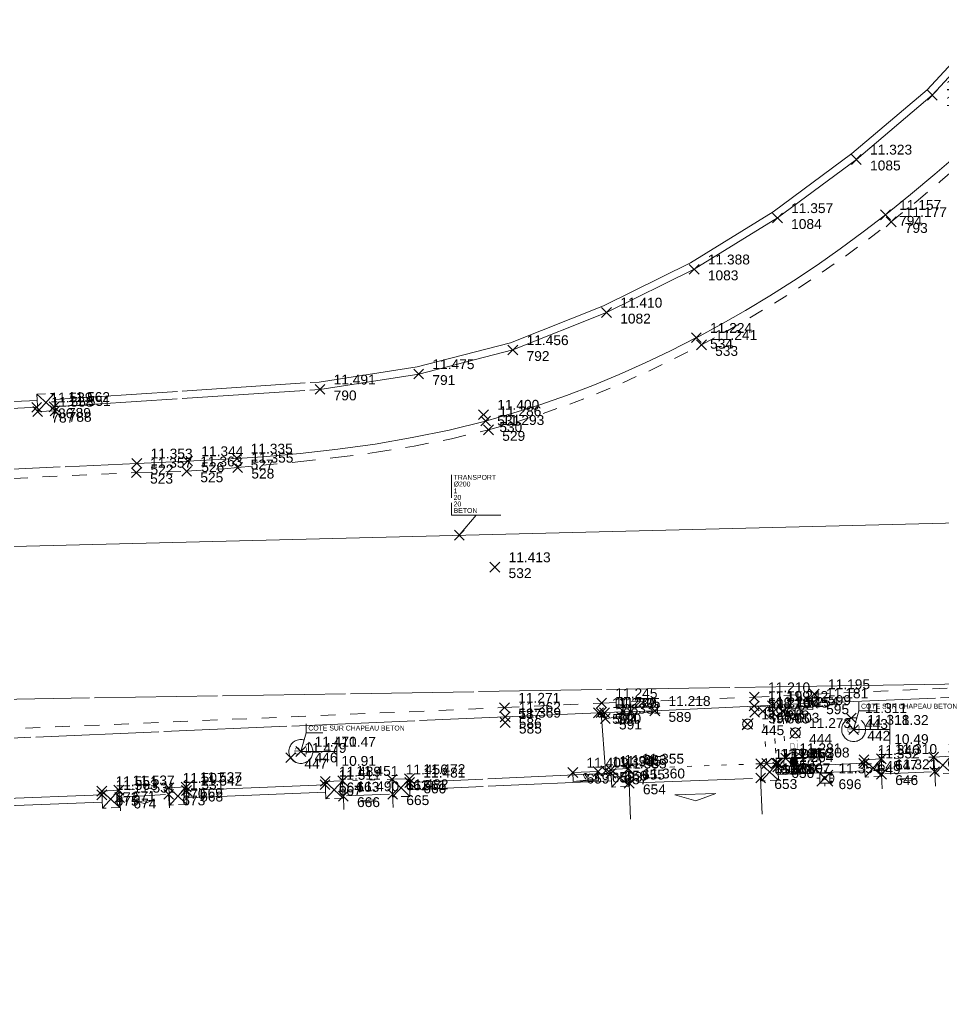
# Model space of a CAD drawing. Header units: metres. Extents: x 1224602 to 1224842, y 7187490 to 7187733.
# Drawn here: x 1224687.43 to 1224706.18, y 7187587.78 to 7187607.96 of the extents above; entities that cross this region are included whole.
import ezdxf
from ezdxf.enums import TextEntityAlignment as Align

# ---------------------------------------------------------------- set-up
doc = ezdxf.new("R2010")
doc.units = ezdxf.units.M
doc.header["$PDMODE"] = 3
doc.header["$PDSIZE"] = 0.1
for name, pattern in [('LL_0822', [2.5, 2.5, 0]), ('LL_0824', [0.35, 0.1, -0.25]), ('LL_0827', [0.2, 0.1, -0.1]), ('LL_0829', [0.6, 0.3, -0.3]), ('SL_1146', [2.5, 2.5, 0]), ('Socle_Continu', [2.5, 2.5, 0]), ('YL_2901', [2.5, 2.5, 0])]:
    doc.linetypes.add(name, pattern=pattern)
for name, color, linetype, lineweight in [('CLOTU_SCS', 212, 'Socle_Continu', 13), ('EAUPO_SCS', 140, 'Socle_Continu', 13), ('ELECT_SCS', 1, 'Socle_Continu', 13), ('GAZFL_SCS', 40, 'Socle_Continu', 13), ('SIGTA_SCI', 7, 'Socle_Continu', 13), ('SIGTM_SCI', 1, 'Socle_Continu', 13), ('SIGTO_SCI', 255, 'Socle_Continu', 13), ('VOIRI_SCS', 7, 'Socle_Continu', 13)]:
    doc.layers.add(name, color=color, linetype=linetype, lineweight=lineweight)
for name, color, linetype, lineweight, true_color in [('EAUPL_SCS', 5, 'Socle_Continu', 13, 0x0000ff), ('EAUUS_PSI', 7, 'Socle_Continu', 13, 0x7f3f00), ('EAUUS_SCI', 7, 'Socle_Continu', 13, 0x7f3f00), ('EAUUS_SCS', 7, 'Socle_Continu', 13, 0x7f3f00), ('EAUUS_SCT', 7, 'Socle_Continu', 13, 0x7f3f00), ('SIGTS_PSS', 7, 'Socle_Continu', 13, 0x9966cc)]:
    doc.layers.add(name, color=color, linetype=linetype, lineweight=lineweight, true_color=true_color)
doc.styles.add('Reseaux', font='arial.ttf')
doc.styles.get("Standard").update_dxf_attribs({"font": 'arial.ttf'})
doc.styles.add('Style_2', font='WINGDNG3.TTF')
doc.linetypes.add('BL_0068', pattern='A,0.508,-0.254,["}",Style_2,S=0.254,R=0,X=-0.2,Y=-0.12],0.254', length=1.016)
doc.linetypes.add('CL_0181', pattern='A,3,-0.15,0.4,-0.381,["eu",Standard,S=0.254,R=0,X=-0.2,Y=-0.1],-0.381,0.4,-0.15', length=4.862)

# ---------------------------------------------------------------- blocks, each defined once
blk = doc.blocks.new('YP_1521')
at = {"layer": 'SIGTO_SCI', "color": 7, "linetype": 'Socle_Continu'}
blk.add_point((0, 0), dxfattribs=at)
at = {"layer": 'SIGTA_SCI', "linetype": 'Socle_Continu'}
blk.add_attdef('ALT', (0.278, 0.099), '', height=0.2, dxfattribs=at)
at = {"layer": 'SIGTA_SCI', "linetype": 'Socle_Continu', "flags": 9}
blk.add_attdef('CALQUE_ALT', (1.69, -1.18), '', height=0.2, dxfattribs=at)
at = {"layer": 'SIGTM_SCI', "linetype": 'Socle_Continu'}
blk.add_attdef('MAT', (0.278, -0.223), '', height=0.2, dxfattribs=at)
at = {"layer": 'SIGTM_SCI', "linetype": 'Socle_Continu', "flags": 9}
blk.add_attdef('CALQUE_MAT', (1.69, -1.501), '', height=0.2, dxfattribs=at)
at = {"layer": 'SIGTO_SCI', "linetype": 'Socle_Continu', "flags": 9}
for tag, p in [('ID', (1.69, 0.105)), ('NATURE', (1.69, -0.216)), ('FAMILLE', (1.69, -0.538)), ('CALQUE', (1.69, -0.859)), ('PCRS', (1.69, -1.823))]:
    blk.add_attdef(tag, p, '', height=0.2, dxfattribs=at)
blk = doc.blocks.new('CP_0162')
at = {"layer": 'EAUUS_SCS', "linetype": 'Socle_Continu', "const_width": 0.025, "flags": 128}
for points in [[(-0.063, -0.111), (-0.174, -0.111, -0.405328), (-0.241, -0.045), (-0.241, 0.067, -0.999132), (-0.063, 0.067), (-0.063, 0.022), (-0.218, 0.022)], [(0.048, 0.155), (0.048, -0.034, 0.410802), (0.125, -0.111), (0.225, -0.111), (0.225, 0.155)]]:
    blk.add_lwpolyline(points, format="xyb", dxfattribs=at)
at = {"layer": 'EAUUS_SCS', "linetype": 'Socle_Continu'}
blk.add_circle((0, 0), 0.5, dxfattribs=at)
at = {"layer": 'EAUUS_SCS', "linetype": 'Socle_Continu', "flags": 9}
for tag, p in [('ID', (0.918, 0.522)), ('NATURE', (0.918, 0.2)), ('FAMILLE', (0.918, -0.121)), ('CALQUE', (0.918, -0.442)), ('PCRS', (0.918, -0.763))]:
    blk.add_attdef(tag, p, '', height=0.2, dxfattribs=at)
blk = doc.blocks.new('AP_0001')
at = {"layer": 'EAUPO_SCS', "linetype": 'Socle_Continu'}
blk.add_line((0.113, 0.113), (-0.113, -0.113), dxfattribs=at)
blk.add_circle((0, 0), 0.1, dxfattribs=at)
at = {"layer": 'EAUPO_SCS', "linetype": 'Socle_Continu', "flags": 9}
for tag, p in [('ID', (0.809, 0.507)), ('NATURE', (0.809, 0.186)), ('FAMILLE', (0.809, -0.135)), ('CALQUE', (0.809, -0.456)), ('PCRS', (0.809, -0.778))]:
    blk.add_attdef(tag, p, '', height=0.2, dxfattribs=at)
blk = doc.blocks.new('LP_0842')
at = {"layer": 'VOIRI_SCS', "linetype": 'Socle_Continu', "flags": 128}
blk.add_lwpolyline([(1, 0), (1, 0.5), (0, 0)], dxfattribs=at)
at = {"layer": 'VOIRI_SCS', "linetype": 'Socle_Continu', "flags": 9}
for tag, p in [('ID', (1.488, 0.614)), ('NATURE', (1.488, 0.292)), ('FAMILLE', (1.488, -0.029)), ('CALQUE', (1.488, -0.35)), ('PCRS', (1.488, -0.672))]:
    blk.add_attdef(tag, p, '', height=0.2, dxfattribs=at)
blk = doc.blocks.new('BP_0091')
at = {"layer": 'EAUPL_SCS', "linetype": 'Socle_Continu'}
h = blk.add_hatch(color=256, dxfattribs=at)
h.dxf.hatch_style = 1
h.paths.add_polyline_path([(0.09, 0), (0.91, 0, 0.388383)])
blk.add_line((0.91, 0), (0.09, 0), dxfattribs=at)
at = {"layer": 'EAUPL_SCS', "linetype": 'Socle_Continu', "flags": 128}
blk.add_lwpolyline([(0, 0), (0, 0.5), (1, 0.5), (1, 0)], close=True, dxfattribs=at)
at = {"layer": 'EAUPL_SCS', "linetype": 'Socle_Continu'}
blk.add_arc((0.5, -0.44), 0.602, 47.5494, 132.4506, dxfattribs=at)
at = {"layer": 'EAUPL_SCS', "linetype": 'Socle_Continu', "flags": 9}
for tag, p in [('CALQUE', (1.45, -0.06)), ('ID', (1.45, 0.91)), ('NATURE', (1.45, 0.59)), ('FAMILLE', (1.45, 0.27)), ('PCRS', (1.45, -0.38))]:
    blk.add_attdef(tag, p, '', height=0.2, dxfattribs=at)
blk = doc.blocks.new('LP_0841')
at = {"layer": 'VOIRI_SCS', "linetype": 'Socle_Continu', "flags": 128}
blk.add_lwpolyline([(0, 0), (0, 0.5), (1, 0)], dxfattribs=at)
at = {"layer": 'VOIRI_SCS', "linetype": 'Socle_Continu', "flags": 9}
for tag, p in [('ID', (1.428, 0.548)), ('NATURE', (1.428, 0.227)), ('FAMILLE', (1.428, -0.095)), ('CALQUE', (1.428, -0.416)), ('PCRS', (1.428, -0.737))]:
    blk.add_attdef(tag, p, '', height=0.2, dxfattribs=at)
blk = doc.blocks.new('AP_0005')
at = {"layer": 'EAUPO_SCS', "linetype": 'Socle_Continu'}
h = blk.add_hatch(color=256, dxfattribs=at)
h.dxf.hatch_style = 1
h.paths.add_polyline_path([(-0.075, 0, 1), (0.075, 0, 1)])
at = {"layer": 'EAUPO_SCS', "linetype": 'Socle_Continu', "const_width": 0.00829, "flags": 128}
for points in [[(0.073, 0.432, 1.017983), (0.066, 0.437, 0.985387), (0.073, 0.432)], [(-0.064, 0.218), (-0.064, 0.384), (-0.022, 0.384, -0.410802), (0.01, 0.352), (0.01, 0.304, -0.396178), (-0.022, 0.274), (-0.055, 0.274)]]:
    blk.add_lwpolyline(points, format="xyb", dxfattribs=at)
blk.add_lwpolyline([(0.07, 0.273), (0.07, 0.384)], dxfattribs=at)
at = {"layer": 'EAUPO_SCS', "linetype": 'Socle_Continu'}
for radius in [0.2, 0.075]:
    blk.add_circle((0, 0), radius, dxfattribs=at)
at = {"layer": 'EAUPO_SCS', "linetype": 'Socle_Continu', "flags": 9}
for tag, p in [('ID', (0.794, 0.545)), ('NATURE', (0.794, 0.224)), ('FAMILLE', (0.794, -0.098)), ('CALQUE', (0.794, -0.419)), ('PCRS', (0.794, -0.74)), ('NUM', (0.794, -1.061))]:
    blk.add_attdef(tag, p, '', height=0.2, dxfattribs=at)
blk = doc.blocks.new('SP_1162')
at = {"layer": 'CLOTU_SCS', "linetype": 'Socle_Continu'}
for p, q in [((0, 0), (1, 1)), ((0, 1), (1, 0))]:
    blk.add_line(p, q, dxfattribs=at)
at = {"layer": 'CLOTU_SCS', "linetype": 'Socle_Continu', "flags": 128}
blk.add_lwpolyline([(1, 0), (0, 0), (0, 1), (1, 1)], close=True, dxfattribs=at)
at = {"layer": 'CLOTU_SCS', "linetype": 'Socle_Continu', "flags": 9}
for tag, p in [('NATURE', (1.089, -0.022)), ('ID', (1.089, 0.299)), ('CALQUE', (1.089, -0.665)), ('FAMILLE', (1.089, -0.344)), ('PCRS', (1.089, -0.986))]:
    blk.add_attdef(tag, p, '', height=0.2, dxfattribs=at)
blk = doc.blocks.new('SP_1161')
at = {"layer": 'CLOTU_SCS', "linetype": 'Socle_Continu'}
for p, q in [((0, 0), (0, 0.2745)), ((1, 0.2745), (1, 0)), ((0.5, 0.1545), (0.3438, 0.103)), ((0.6563, 0.103), (0.5, 0.1545)), ((0.3438, 0.103), (0.6563, 0.103)), ((0.0625, 0), (0.9375, 0))]:
    blk.add_line(p, q, dxfattribs=at)
at = {"layer": 'CLOTU_SCS', "linetype": 'Socle_Continu', "flags": 9}
for tag, p in [('ID', (1.3598, 0.3853)), ('NATURE', (1.3598, 0.0641)), ('FAMILLE', (1.3598, -0.2572)), ('CALQUE', (1.3598, -0.5785)), ('PCRS', (1.3598, -0.8998))]:
    blk.add_attdef(tag, p, '', height=0.2, dxfattribs=at)
blk = doc.blocks.new('JP_0703')
at = {"layer": 'GAZFL_SCS', "linetype": 'Socle_Continu'}
blk.add_hatch(color=256, dxfattribs=at).paths.add_polyline_path([(0, 0), (0, 0.359), (1, 0.359), (0.088, 0.3)])
h = blk.add_hatch(color=256, dxfattribs=at)
edge = h.paths.add_edge_path()
edge.add_line((0.505, 0.179), (0.471, 0.106))
edge.add_line((0.471, 0.106), (0.471, 0.096))
edge.add_ellipse((0.505, 0.099), major_axis=(-0.0336, 0), ratio=0.758629, start_angle=5.446, end_angle=174.554)
edge.add_line((0.538, 0.096), (0.538, 0.106))
edge.add_line((0.538, 0.106), (0.505, 0.179))
at = {"layer": 'GAZFL_SCS', "linetype": 'Socle_Continu', "flags": 128}
blk.add_lwpolyline([(0, 0.359), (0, 0), (1, 0), (1, 0.359)], close=True, dxfattribs=at)
at = {"layer": 'GAZFL_SCS', "linetype": 'Socle_Continu'}
blk.add_lwpolyline([(0, 0), (0, 0.359), (1, 0.359), (0.088, 0.3)], close=True, dxfattribs=at)
blk.add_lwpolyline([(0.578, 0.106), (0.578, 0.124), (0.505, 0.281), (0.432, 0.124), (0.432, 0.106, 0.066358), (0.436, 0.095, 0.1059), (0.452, 0.076, 0.086348), (0.476, 0.064, 0.076263), (0.505, 0.059, 0.076263), (0.534, 0.064, 0.086348), (0.557, 0.076, 0.1059), (0.574, 0.095, 0.066358)], format="xyb", close=True, dxfattribs=at)
at = {"layer": 'GAZFL_SCS', "linetype": 'Socle_Continu', "flags": 9}
for tag, p in [('ID', (1.013, 0.696)), ('NATURE', (1.013, 0.374)), ('FAMILLE', (1.013, 0.053)), ('CALQUE', (1.013, -0.268)), ('PCRS', (1.013, -0.589))]:
    blk.add_attdef(tag, p, '', height=0.2, dxfattribs=at)
blk = doc.blocks.new('FP_0404')
at = {"layer": 'ELECT_SCS', "linetype": 'Socle_Continu'}
h = blk.add_hatch(color=91, dxfattribs=at)
edge = h.paths.add_edge_path()
edge.add_ellipse((0.264, 0.162), major_axis=(-0.0287, 0.0287), ratio=1, start_angle=-135, end_angle=45, ccw=False)
edge.add_ellipse((0.264, 0.162), major_axis=(-0.0287, 0.0287), ratio=1, start_angle=45, end_angle=225, ccw=False)
h = blk.add_hatch(color=91, dxfattribs=at)
edge = h.paths.add_edge_path()
edge.add_ellipse((0.264, -0.163), major_axis=(-0.0287, 0.0287), ratio=1, start_angle=-135, end_angle=45, ccw=False)
edge.add_ellipse((0.264, -0.163), major_axis=(-0.0287, 0.0287), ratio=1, start_angle=45, end_angle=225, ccw=False)
at = {"layer": 'ELECT_SCS', "color": 193, "linetype": 'Socle_Continu'}
for p, q in [((-0.325, 0.325), (-0.203, 0.203)), ((0, 0.203), (0, 0.325)), ((0.203, 0.203), (0.325, 0.325)), ((-0.203, 0), (-0.325, 0)), ((-0.203, -0.203), (-0.325, -0.325)), ((0, -0.203), (0, -0.325)), ((0.203, 0), (0.325, 0)), ((0.325, -0.325), (0.203, -0.203))]:
    blk.add_line(p, q, dxfattribs=at)
at = {"layer": 'ELECT_SCS', "color": 91, "linetype": 'Socle_Continu', "flags": 128}
blk.add_lwpolyline([(-0.203, -0.203), (0.203, -0.203), (0.203, 0.203), (-0.203, 0.203)], close=True, dxfattribs=at)
at = {"layer": 'ELECT_SCS', "linetype": 'Socle_Continu', "flags": 128}
blk.add_lwpolyline([(-0.119, -0.115), (-0.014, 0.066), (0.015, 0.019), (0.115, 0.117), (0.012, -0.071), (-0.016, -0.017), (-0.119, -0.115)], dxfattribs=at)
at = {"layer": 'ELECT_SCS', "color": 91, "linetype": 'Socle_Continu'}
for points in [[(0.305, 0.162, 0.098491), (0.302, 0.178, 0.098491), (0.293, 0.191, 0.098491), (0.28, 0.2, 0.098491), (0.264, 0.203, 0.098491), (0.249, 0.2, 0.098491), (0.235, 0.191, 0.098491), (0.227, 0.178, 0.098491), (0.223, 0.162, 0.098491)], [(0.223, 0.162, 0.098491), (0.227, 0.147, 0.098491), (0.235, 0.134, 0.098491), (0.249, 0.125, 0.098491), (0.264, 0.122, 0.098491), (0.28, 0.125, 0.098491), (0.293, 0.134, 0.098491), (0.302, 0.147, 0.098491), (0.305, 0.162, 0.098491)], [(0.305, -0.163, 0.081301), (0.347, -0.095, 0.098491), (0.366, 0, 0.098491), (0.347, 0.095, 0.081301), (0.305, 0.162, 0.098491)], [(0.305, -0.163, 0.098491), (0.302, -0.147, 0.098491), (0.293, -0.134, 0.098491), (0.28, -0.125, 0.098491), (0.264, -0.122, 0.098491), (0.249, -0.125, 0.098491), (0.235, -0.134, 0.098491), (0.227, -0.147, 0.098491), (0.223, -0.163, 0.098491)], [(0.223, -0.163, 0.098491), (0.227, -0.178, 0.098491), (0.235, -0.191, 0.098491), (0.249, -0.2, 0.098491), (0.264, -0.203, 0.098491), (0.28, -0.2, 0.098491), (0.293, -0.191, 0.098491), (0.302, -0.178, 0.098491), (0.305, -0.163, 0.098491)]]:
    blk.add_lwpolyline(points, format="xyb", dxfattribs=at)
at = {"layer": 'ELECT_SCS', "linetype": 'Socle_Continu', "flags": 9}
for tag, p in [('ID', (0.868, 0.47)), ('NATURE', (0.868, 0.148)), ('FAMILLE', (0.868, -0.173)), ('CALQUE', (0.868, -0.494)), ('PCRS', (0.868, -0.815))]:
    blk.add_attdef(tag, p, '', height=0.2, dxfattribs=at)
blk = doc.blocks.new('*U79')
at = {"layer": 'EAUUS_SCI', "linetype": 'Socle_Continu'}
blk.add_line((0.682, 0.817), (0, 0), dxfattribs=at)
at = {"layer": 'EAUUS_SCI', "linetype": 'Socle_Continu', "flags": 128}
blk.add_lwpolyline([(1.682, 0.817), (-0.318, 0.817), (-0.318, 2.456)], dxfattribs=at)
at = {"layer": 'EAUUS_SCI', "linetype": 'Socle_Continu'}
blk.add_point((0, 0), dxfattribs=at)
for tag, p in [('TYPE', (-0.229, 2.251)), ('DIAM', (-0.229, 1.98)), ('NBR', (-0.229, 1.702)), ('LARG', (-0.229, 1.436)), ('HAUT', (-0.229, 1.17)), ('MATER', (-0.229, 0.905))]:
    blk.add_attdef(tag, p, '', height=0.2, dxfattribs=at)
at = {"layer": 'EAUUS_SCI', "linetype": 'Socle_Continu', "flags": 9}
for tag, p in [('ID', (2.47, 1.418)), ('NATURE', (2.47, 1.097)), ('FAMILLE', (2.47, 0.776)), ('CALQUE', (2.47, 0.454))]:
    blk.add_attdef(tag, p, '', height=0.2, dxfattribs=at)
blk = doc.blocks.new('CP_2101')
at = {"layer": 'EAUUS_PSI', "linetype": 'Socle_Continu'}
blk.add_line((0.733, 0), (0, 0), dxfattribs=at)
at = {"layer": 'EAUUS_PSI', "linetype": 'Socle_Continu', "flags": 128}
blk.add_lwpolyline([(0.733, -0.3), (0.733, 0.3)], dxfattribs=at)
at = {"layer": 'EAUUS_PSI', "linetype": 'Socle_Continu'}
blk.add_point((0, 0), dxfattribs=at)
at = {"layer": 'EAUUS_PSI', "linetype": 'Socle_Continu', "style": 'Reseaux', "flags": 9}
for tag, p in [('ID', (2.525, 0.541)), ('NATURE', (2.525, 0.22))]:
    blk.add_attdef(tag, p, '', height=0.2, dxfattribs=at)
at = {"layer": 'EAUUS_PSI', "linetype": 'Socle_Continu'}
for tag, p in [('TAMPON', (0.824, 0.196)), ('RADIER', (0.824, -0.192))]:
    blk.add_attdef(tag, text='', height=0.2, dxfattribs=at).set_placement(p, align=Align.MIDDLE_LEFT)
at = {"layer": 'EAUUS_PSI', "linetype": 'Socle_Continu', "flags": 9}
for tag, p in [('FAMILLE', (2.525, -0.101)), ('CALQUE', (2.525, -0.423))]:
    blk.add_attdef(tag, p, '', height=0.2, dxfattribs=at)
blk = doc.blocks.new('*U70')
at = {"layer": 'EAUUS_SCI', "linetype": 'Socle_Continu'}
blk.add_line((0.214, 0.763), (0, 0), dxfattribs=at)
at = {"layer": 'EAUUS_SCI', "linetype": 'Socle_Continu', "flags": 128}
blk.add_lwpolyline([(0.887, 0.763), (0.214, 0.763), (0.214, 1.12)], dxfattribs=at)
at = {"layer": 'EAUUS_SCI', "linetype": 'Socle_Continu'}
blk.add_point((0, 0), dxfattribs=at)
blk.add_attdef('TXT', (0.302, 0.85), '', height=0.2, dxfattribs=at)
at = {"layer": 'EAUUS_SCI', "linetype": 'Socle_Continu', "flags": 9}
for tag, p in [('NATURE', (1.967, -0.177)), ('ID', (1.967, 0.144)), ('FAMILLE', (1.967, -0.499)), ('CALQUE', (1.967, -0.82)), ('PCRS', (1.967, -1.141))]:
    blk.add_attdef(tag, p, '', height=0.2, dxfattribs=at)

msp = doc.modelspace()

# ---------------------------------------------------------------- linework, layer by layer
at = {"layer": 'CLOTU_SCS', "linetype": 'SL_1146'}
for points in [[(1224688.132, 7187600.096, 11.562), (1224693.527, 7187600.451, 11.491), (1224695.532, 7187600.763, 11.475), (1224697.444, 7187601.251, 11.456), (1224699.346, 7187602.012, 11.41), (1224701.125, 7187602.89, 11.388), (1224702.816, 7187603.933, 11.357), (1224704.419, 7187605.122, 11.323), (1224705.961, 7187606.429, 11.291), (1224707.289, 7187607.87, 11.189)], [(1224688.137, 7187600.246, 11.548), (1224693.511, 7187600.6, 11.493), (1224695.502, 7187600.91, 11.467), (1224697.397, 7187601.394, 11.442), (1224699.285, 7187602.149, 11.412), (1224701.052, 7187603.022, 11.386), (1224702.731, 7187604.058, 11.36), (1224704.326, 7187605.24, 11.334), (1224705.857, 7187606.537, 11.312), (1224707.166, 7187607.957, 11.312)], [(1224682.579, 7187599.997, 11.619), (1224683.253, 7187600.026, 11.624), (1224687.785, 7187600.227, 11.542)], [(1224682.585, 7187599.857, 11.616), (1224683.259, 7187599.886, 11.63), (1224687.792, 7187600.088, 11.54)], [(1224704.579, 7187592.855, 11.351), (1224704.572, 7187592.855, 11.352), (1224702.829, 7187592.78, 11.265)], [(1224699.434, 7187592.652, 11.385), (1224695.348, 7187592.467, 11.481)], [(1224704.588, 7187592.705, 11.339), (1224702.836, 7187592.63, 11.336)], [(1224699.44, 7187592.502, 11.374), (1224695.355, 7187592.317, 11.476)], [(1224693.637, 7187592.421, 11.51), (1224693.629, 7187592.421, 11.511), (1224690.817, 7187592.302, 11.542)], [(1224693.642, 7187592.271, 11.501), (1224690.824, 7187592.152, 11.519)], [(1224689.1, 7187592.216, 11.563), (1224684.435, 7187592.035, 11.624)], [(1224689.105, 7187592.066, 11.538), (1224684.441, 7187591.885, 11.626)]]:
    msp.add_polyline3d(points, dxfattribs=at)
at = {"layer": 'EAUPL_SCS', "linetype": 'BL_0068'}
msp.add_polyline3d([(1224699.328, 7187592.703, 11.385), (1224699.235, 7187593.883, 11.229)], dxfattribs=at)
at = {"layer": 'EAUUS_SCT', "linetype": 'CL_0181'}
msp.add_polyline3d([(1224708.396, 7187597.788, 9.84), (1224684.316, 7187597.188, 9.79)], dxfattribs=at)
at = {"layer": 'SIGTS_PSS', "linetype": 'YL_2901'}
msp.add_polyline3d([(1224634.276, 7187497.942, 12.713), (1224637.589, 7187551.832, 12.266), (1224655.154, 7187593.64, 11.976), (1224718.643, 7187594.665, 11.273)], dxfattribs=at)
at = {"layer": 'VOIRI_SCS', "linetype": 'LL_0822'}
for points in [[(1224689.809, 7187598.948, 11.353), (1224690.84, 7187598.995, 11.344), (1224691.603, 7187599.034, 11.337), (1224691.842, 7187599.048, 11.335), (1224692.366, 7187599.084, 11.383), (1224693.128, 7187599.15, 11.41), (1224693.889, 7187599.235, 11.438), (1224694.647, 7187599.341, 11.465), (1224695.401, 7187599.471, 11.407), (1224696.149, 7187599.625, 11.348), (1224696.891, 7187599.808, 11.286), (1224697.443, 7187599.965, 11.301), (1224697.991, 7187600.139, 11.29), (1224698.534, 7187600.328, 11.281), (1224699.071, 7187600.533, 11.273), (1224699.603, 7187600.753, 11.268), (1224700.128, 7187600.987, 11.264), (1224700.648, 7187601.234, 11.262), (1224701.161, 7187601.495, 11.227), (1224701.17, 7187601.5, 11.224), (1224701.667, 7187601.768, 11.249), (1224702.166, 7187602.053, 11.237), (1224702.659, 7187602.35, 11.227), (1224703.144, 7187602.658, 11.218), (1224703.622, 7187602.977, 11.211), (1224704.092, 7187603.307, 11.205), (1224704.554, 7187603.648, 11.201), (1224705.009, 7187603.998, 11.157), (1224705.515, 7187604.407, 11.154), (1224706.014, 7187604.825, 11.15), (1224706.999, 7187605.677, 11.142)], [(1224683.161, 7187598.638, 11.468), (1224689.809, 7187598.948, 11.353)], [(1224703.527, 7187594.077, 11.181), (1224710.417, 7187594.365, 11.142)], [(1224703.527, 7187594.077, 11.181), (1224702.344, 7187594.018, 11.199)], [(1224685.161, 7187593.277, 11.465), (1224697.286, 7187593.798, 11.262), (1224699.182, 7187593.881, 11.23)], [(1224700.326, 7187593.921, 11.218), (1224699.305, 7187593.884, 11.225)], [(1224700.326, 7187593.921, 11.218), (1224702.344, 7187594.018, 11.199)]]:
    msp.add_polyline3d(points, dxfattribs=at)
at = {"layer": 'VOIRI_SCS', "linetype": 'LL_0829'}
for points in [[(1224689.8, 7187598.76, 11.357), (1224690.82, 7187598.787, 11.363), (1224691.591, 7187598.84, 11.357), (1224691.856, 7187598.863, 11.355), (1224692.363, 7187598.908, 11.373), (1224693.136, 7187598.983, 11.402), (1224693.907, 7187599.071, 11.43), (1224694.675, 7187599.174, 11.46), (1224695.439, 7187599.299, 11.412), (1224696.198, 7187599.449, 11.353), (1224696.95, 7187599.629, 11.293), (1224697.505, 7187599.786, 11.289), (1224698.056, 7187599.961, 11.284), (1224698.602, 7187600.153, 11.279), (1224699.142, 7187600.362, 11.273), (1224699.676, 7187600.586, 11.266), (1224700.205, 7187600.824, 11.258), (1224700.727, 7187601.076, 11.25), (1224701.244, 7187601.34, 11.242), (1224701.273, 7187601.355, 11.241), (1224701.754, 7187601.616, 11.234), (1224702.257, 7187601.903, 11.227), (1224702.754, 7187602.2, 11.22), (1224703.243, 7187602.509, 11.212), (1224703.725, 7187602.829, 11.203), (1224704.199, 7187603.16, 11.195), (1224704.666, 7187603.501, 11.186), (1224705.124, 7187603.853, 11.177), (1224705.631, 7187604.262, 11.172), (1224706.13, 7187604.681, 11.166), (1224707.115, 7187605.536, 11.151)], [(1224683.1, 7187598.447, 11.493), (1224689.8, 7187598.76, 11.357)], [(1224685.151, 7187593.466, 11.471), (1224697.274, 7187593.986, 11.271), (1224699.248, 7187594.079, 11.245), (1224702.348, 7187594.199, 11.21), (1224703.565, 7187594.262, 11.195), (1224708.929, 7187594.505, 11.158), (1224709.755, 7187594.546, 11.148), (1224709.931, 7187594.717, 11.16)]]:
    msp.add_polyline3d(points, dxfattribs=at)
at = {"layer": 'VOIRI_SCS', "linetype": 'LL_0824'}
for points in [[(1224702.599, 7187592.85, 11.285), (1224702.518, 7187593.912, 11.265)], [(1224702.982, 7187592.959, 11.281), (1224702.924, 7187593.903, 11.254)], [(1224702.479, 7187592.846, 11.294), (1224699.788, 7187592.749, 11.355)], [(1224705.989, 7187592.98, 11.317), (1224704.925, 7187592.946, 11.31)], [(1224694.991, 7187592.531, 11.456), (1224693.988, 7187592.5, 11.451)], [(1224690.46, 7187592.359, 11.507), (1224689.445, 7187592.308, 11.537)]]:
    msp.add_polyline3d(points, dxfattribs=at)
at = {"layer": 'VOIRI_SCS', "linetype": 'LL_0827'}
msp.add_polyline3d([(1224702.795, 7187592.861, 11.266), (1224702.726, 7187593.888, 11.245), (1224702.714, 7187594.024, 11.242)], dxfattribs=at)

# ---------------------------------------------------------------- block references
at = {"layer": 'CLOTU_SCS', "color": 6, "linetype": 'Socle_Continu'}
for p, xscale, yscale, rotation in [((1224687.796, 7187600, 11.558), 0.3519326207532422, 0.3519326207532422, 2.561422788653886), ((1224702.826, 7187592.86, 11.262), 0.3472499977778642, 0.3472499977778642, 182.3738546727925), ((1224704.925, 7187592.946, 11.31), 0.3506451180618962, 0.3506451180618962, 183.3301906238118), ((1224706.334, 7187593, 11.311), 0.3457957938642595, 0.3457957938642595, 183.306904521944), ((1224699.788, 7187592.749, 11.355), 0.3559751994290927, 0.3559751994290927, 183.6019565855469), ((1224693.988, 7187592.5, 11.451), 0.3533961112510805, 0.3533961112510805, 181.8893080496467), ((1224695.347, 7187592.538, 11.472), 0.3564794394097793, 0.3564794394097793, 181.0809515098239), ((1224689.445, 7187592.308, 11.537), 0.3483192367981349, 0.3483192367981349, 182.9392833545503), ((1224690.811, 7187592.375, 11.537), 0.351357665895225, 0.351357665895225, 182.6602960251035)]:
    msp.add_blockref('SP_1162', p, dxfattribs=dict(at, xscale=xscale, yscale=yscale, rotation=rotation))
at = {"layer": 'CLOTU_SCS', "linetype": 'Socle_Continu'}
for p, xscale, yscale, rotation in [((1224706.01, 7187592.684, 11.32), 1.08116288227816, 1.08116288227816, 182.559854107973), ((1224702.475, 7187592.556, 11.38), 2.670607794673339, 2.670607794673339, 182.2824733814668), ((1224695.003, 7187592.23, 11.482), 1.001842408536969, 1.001842408536969, 182.3189035573239), ((1224690.454, 7187592.224, 11.531), 0.9944309287838696, 0.9944309287838696, 183.6452713972028)]:
    msp.add_blockref('SP_1161', p, dxfattribs=dict(at, xscale=xscale, yscale=yscale, rotation=rotation))
at = {"layer": 'EAUPL_SCS', "linetype": 'Socle_Continu', "xscale": 0.122941096654539, "yscale": 0.17, "rotation": 181.4994297651734}
msp.add_blockref('BP_0091', (1224699.305, 7187593.884, 11.225), dxfattribs=at)
at = {"layer": 'EAUPO_SCS', "linetype": 'Socle_Continu'}
for name, p in [('AP_0001', (1224702.21, 7187593.651, 11.262)), ('AP_0001', (1224703.181, 7187593.473, 11.273)), ('AP_0005', (1224703.148, 7187592.875, 11.308))]:
    msp.add_blockref(name, p, dxfattribs=at)
at = {"layer": 'EAUUS_PSI', "linetype": 'Socle_Continu'}
ref = msp.add_blockref('CP_2101', (1224704.363, 7187593.539, 11.318), dxfattribs=at)
ref.add_attrib('TAMPON', '11.32', dxfattribs={"linetype": 'Socle_Continu', "height": 0.2}).set_placement((1224705.187, 7187593.735), align=Align.MIDDLE_LEFT)
ref.add_attrib('RADIER', '10.49', dxfattribs={"linetype": 'Socle_Continu', "height": 0.2}).set_placement((1224705.187, 7187593.347), align=Align.MIDDLE_LEFT)
ref = msp.add_blockref('CP_2101', (1224693.14, 7187593.096, 11.47), dxfattribs=at)
ref.add_attrib('TAMPON', '11.47', dxfattribs={"linetype": 'Socle_Continu', "height": 0.2}).set_placement((1224693.964, 7187593.292), align=Align.MIDDLE_LEFT)
ref.add_attrib('RADIER', '10.91', dxfattribs={"linetype": 'Socle_Continu', "height": 0.2}).set_placement((1224693.964, 7187592.904), align=Align.MIDDLE_LEFT)
at = {"layer": 'EAUUS_SCI', "linetype": 'Socle_Continu', "xscale": 0.5, "yscale": 0.5, "zscale": 0.5}
msp.add_blockref('*U79', (1224696.356, 7187597.488), dxfattribs=at).add_auto_attribs({'TYPE': 'TRANSPORT', 'DIAM': 'Ø200', 'NBR': '1', 'LARG': '20', 'HAUT': '20', 'MATER': 'BETON'})
at = {"layer": 'EAUUS_SCI', "linetype": 'Socle_Continu'}
ref = msp.add_blockref('*U70', (1224704.363, 7187593.539, 11.318), dxfattribs=dict(at, xscale=0.5, yscale=0.5, zscale=0.5))
ref.add_attrib('TXT', 'COTE SUR CHAPEAU BETON', (1224704.514, 7187593.965), dxfattribs={"linetype": 'Socle_Continu', "height": 0.1})
ref = msp.add_blockref('*U70', (1224693.14, 7187593.096, 11.47), dxfattribs=dict(at, xscale=0.5, yscale=0.5, zscale=0.5))
ref.add_attrib('TXT', 'COTE SUR CHAPEAU BETON', (1224693.291, 7187593.521), dxfattribs={"linetype": 'Socle_Continu', "height": 0.1})
at = {"layer": 'EAUUS_SCS', "linetype": 'Socle_Continu'}
for p, xscale, yscale in [((1224704.363, 7187593.539, 11.318), 0.4848278688032834, 0.4848278688032834), ((1224693.14, 7187593.096, 11.47), 0.4860254196552415, 0.4860254196552415)]:
    msp.add_blockref('CP_0162', p, dxfattribs=dict(at, xscale=xscale, yscale=yscale))
at = {"layer": 'ELECT_SCS', "linetype": 'Socle_Continu', "xscale": 0.5, "yscale": 0.5}
msp.add_blockref('FP_0404', (1224703.778, 7187592.554, 11.354), dxfattribs=at)
at = {"layer": 'GAZFL_SCS', "linetype": 'Socle_Continu', "xscale": 0.5158357616479511, "yscale": 0.5158357616479511, "rotation": 182.2727192960479}
msp.add_blockref('JP_0703', (1224699.176, 7187592.688, 11.394), dxfattribs=at)
at = {"layer": 'SIGTO_SCI', "linetype": 'Socle_Continu'}
for p, values in [((1224705.961, 7187606.429, 11.291), {'ALT': '11.291', 'MAT': '1086'}), ((1224704.419, 7187605.122, 11.323), {'ALT': '11.323', 'MAT': '1085'}), ((1224702.816, 7187603.933, 11.357), {'ALT': '11.357', 'MAT': '1084'}), ((1224705.009, 7187603.998, 11.157), {'ALT': '11.157', 'MAT': '794'}), ((1224705.124, 7187603.853, 11.177), {'ALT': '11.177', 'MAT': '793'}), ((1224701.125, 7187602.89, 11.388), {'ALT': '11.388', 'MAT': '1083'}), ((1224699.346, 7187602.012, 11.41), {'ALT': '11.410', 'MAT': '1082'}), ((1224701.17, 7187601.5, 11.224), {'ALT': '11.224', 'MAT': '534'}), ((1224697.444, 7187601.251, 11.456), {'ALT': '11.456', 'MAT': '792'}), ((1224701.273, 7187601.355, 11.241), {'ALT': '11.241', 'MAT': '533'}), ((1224695.532, 7187600.763, 11.475), {'ALT': '11.475', 'MAT': '791'}), ((1224693.527, 7187600.451, 11.491), {'ALT': '11.491', 'MAT': '790'}), ((1224687.776, 7187600.087, 11.539), {'ALT': '11.539', 'MAT': '786'}), ((1224687.796, 7187600, 11.558), {'ALT': '11.558', 'MAT': '787'}), ((1224688.132, 7187600.096, 11.562), {'ALT': '11.562', 'MAT': '789'}), ((1224688.147, 7187600.016, 11.551), {'ALT': '11.551', 'MAT': '788'}), ((1224696.848, 7187599.938, 11.4), {'ALT': '11.400', 'MAT': '531'}), ((1224696.891, 7187599.808, 11.286), {'ALT': '11.286', 'MAT': '530'}), ((1224696.95, 7187599.629, 11.293), {'ALT': '11.293', 'MAT': '529'}), ((1224690.84, 7187598.995, 11.344), {'ALT': '11.344', 'MAT': '526'}), ((1224691.842, 7187599.048, 11.335), {'ALT': '11.335', 'MAT': '527'}), ((1224689.809, 7187598.948, 11.353), {'ALT': '11.353', 'MAT': '522'}), ((1224690.82, 7187598.787, 11.363), {'ALT': '11.363', 'MAT': '525'}), ((1224691.856, 7187598.863, 11.355), {'ALT': '11.355', 'MAT': '528'}), ((1224689.8, 7187598.76, 11.357), {'ALT': '11.357', 'MAT': '523'}), ((1224697.079, 7187596.841, 11.413), {'ALT': '11.413', 'MAT': '532'}), ((1224702.348, 7187594.199, 11.21), {'ALT': '11.210', 'MAT': '598'}), ((1224703.565, 7187594.262, 11.195), {'ALT': '11.195', 'MAT': '599'}), ((1224697.274, 7187593.986, 11.271), {'ALT': '11.271', 'MAT': '587'}), ((1224699.248, 7187594.079, 11.245), {'ALT': '11.245', 'MAT': '588'}), ((1224702.344, 7187594.018, 11.199), {'ALT': '11.199', 'MAT': '596'}), ((1224702.714, 7187594.024, 11.242), {'ALT': '11.242', 'MAT': '606'}), ((1224703.527, 7187594.077, 11.181), {'ALT': '11.181', 'MAT': '595'}), ((1224697.286, 7187593.798, 11.262), {'ALT': '11.262', 'MAT': '586'}), ((1224699.182, 7187593.881, 11.23), {'ALT': '11.230', 'MAT': '592'}), ((1224699.235, 7187593.883, 11.229), {'ALT': '11.229', 'MAT': '594'}), ((1224699.305, 7187593.884, 11.225), {'ALT': '11.225', 'MAT': '590'}), ((1224699.321, 7187593.766, 11.331), {'ALT': '11.331', 'MAT': '591'}), ((1224700.326, 7187593.921, 11.218), {'ALT': '11.218', 'MAT': '589'}), ((1224702.353, 7187593.892, 11.216), {'ALT': '11.216', 'MAT': '597'}), ((1224702.518, 7187593.912, 11.265), {'ALT': '11.265', 'MAT': '604'}), ((1224702.726, 7187593.888, 11.245), {'ALT': '11.245', 'MAT': '605'}), ((1224702.924, 7187593.903, 11.254), {'ALT': '11.254', 'MAT': '603'}), ((1224704.315, 7187593.777, 11.311), {'ALT': '11.311', 'MAT': '443'}), ((1224697.289, 7187593.683, 11.369), {'ALT': '11.369', 'MAT': '585'}), ((1224702.21, 7187593.651, 11.262), {'ALT': '11.262', 'MAT': '445'}), ((1224703.181, 7187593.473, 11.273), {'ALT': '11.273', 'MAT': '444'}), ((1224704.363, 7187593.539, 11.318), {'ALT': '11.318', 'MAT': '442'}), ((1224692.933, 7187592.969, 11.479), {'ALT': '11.479', 'MAT': '447'}), ((1224693.14, 7187593.096, 11.47), {'ALT': '11.470', 'MAT': '446'}), ((1224702.982, 7187592.959, 11.281), {'ALT': '11.281', 'MAT': '602'}), ((1224704.925, 7187592.946, 11.31), {'ALT': '11.310', 'MAT': '647'}), ((1224705.989, 7187592.98, 11.317), {'ALT': '11.317', 'MAT': '644'}), ((1224699.788, 7187592.749, 11.355), {'ALT': '11.355', 'MAT': '655'}), ((1224702.479, 7187592.846, 11.294), {'ALT': '11.294', 'MAT': '652'}), ((1224702.599, 7187592.85, 11.285), {'ALT': '11.285', 'MAT': '600'}), ((1224702.795, 7187592.861, 11.266), {'ALT': '11.266', 'MAT': '601'}), ((1224702.82, 7187592.78, 11.264), {'ALT': '11.264', 'MAT': '650'}), ((1224702.826, 7187592.86, 11.262), {'ALT': '11.262', 'MAT': '651'}), ((1224703.148, 7187592.875, 11.308), {'ALT': '11.308', 'MAT': '607'}), ((1224704.572, 7187592.855, 11.352), {'ALT': '11.352', 'MAT': '649'}), ((1224704.575, 7187592.926, 11.34), {'ALT': '11.340', 'MAT': '648'}), ((1224695.347, 7187592.538, 11.472), {'ALT': '11.472', 'MAT': '661'}), ((1224698.661, 7187592.668, 11.409), {'ALT': '11.409', 'MAT': '659'}), ((1224699.176, 7187592.688, 11.394), {'ALT': '11.394', 'MAT': '658'}), ((1224699.328, 7187592.703, 11.385), {'ALT': '11.385', 'MAT': '593'}), ((1224699.432, 7187592.726, 11.383), {'ALT': '11.383', 'MAT': '656'}), ((1224699.434, 7187592.652, 11.385), {'ALT': '11.385', 'MAT': '657'}), ((1224702.475, 7187592.556, 11.38), {'ALT': '11.380', 'MAT': '653'}), ((1224703.778, 7187592.554, 11.354), {'ALT': '11.354', 'MAT': '696'}), ((1224704.93, 7187592.636, 11.321), {'ALT': '11.321', 'MAT': '646'}), ((1224706.01, 7187592.684, 11.32), {'ALT': '11.320', 'MAT': '645'}), ((1224690.46, 7187592.359, 11.507), {'ALT': '11.507', 'MAT': '670'}), ((1224690.811, 7187592.375, 11.537), {'ALT': '11.537', 'MAT': '669'}), ((1224693.629, 7187592.421, 11.511), {'ALT': '11.511', 'MAT': '667'}), ((1224693.635, 7187592.488, 11.489), {'ALT': '11.489', 'MAT': '664'}), ((1224693.988, 7187592.5, 11.451), {'ALT': '11.451', 'MAT': '663'}), ((1224694.991, 7187592.531, 11.456), {'ALT': '11.456', 'MAT': '662'}), ((1224695.348, 7187592.467, 11.481), {'ALT': '11.481', 'MAT': '660'}), ((1224699.807, 7187592.449, 11.36), {'ALT': '11.360', 'MAT': '654'}), ((1224689.098, 7187592.29, 11.551), {'ALT': '11.551', 'MAT': '672'}), ((1224689.1, 7187592.216, 11.563), {'ALT': '11.563', 'MAT': '675'}), ((1224689.445, 7187592.308, 11.537), {'ALT': '11.537', 'MAT': '671'}), ((1224689.461, 7187592.161, 11.531), {'ALT': '11.531', 'MAT': '674'}), ((1224690.454, 7187592.224, 11.531), {'ALT': '11.531', 'MAT': '673'}), ((1224690.817, 7187592.302, 11.542), {'ALT': '11.542', 'MAT': '668'}), ((1224694.002, 7187592.189, 11.49), {'ALT': '11.490', 'MAT': '666'}), ((1224695.003, 7187592.23, 11.482), {'ALT': '11.482', 'MAT': '665'})]:
    msp.add_blockref('YP_1521', p, dxfattribs=at).add_auto_attribs(values)
at = {"layer": 'VOIRI_SCS', "linetype": 'Socle_Continu', "yscale": 0.2544}
for name, p, xscale, rotation in [('LP_0841', (1224703.527, 7187594.077, 11.181), 1.184796009370165, 182.8834248571877), ('LP_0842', (1224700.326, 7187593.921, 11.218), 1.022418805224852, 182.0725103011433)]:
    msp.add_blockref(name, p, dxfattribs=dict(at, xscale=xscale, rotation=rotation))

doc.saveas('drawing.dxf')
